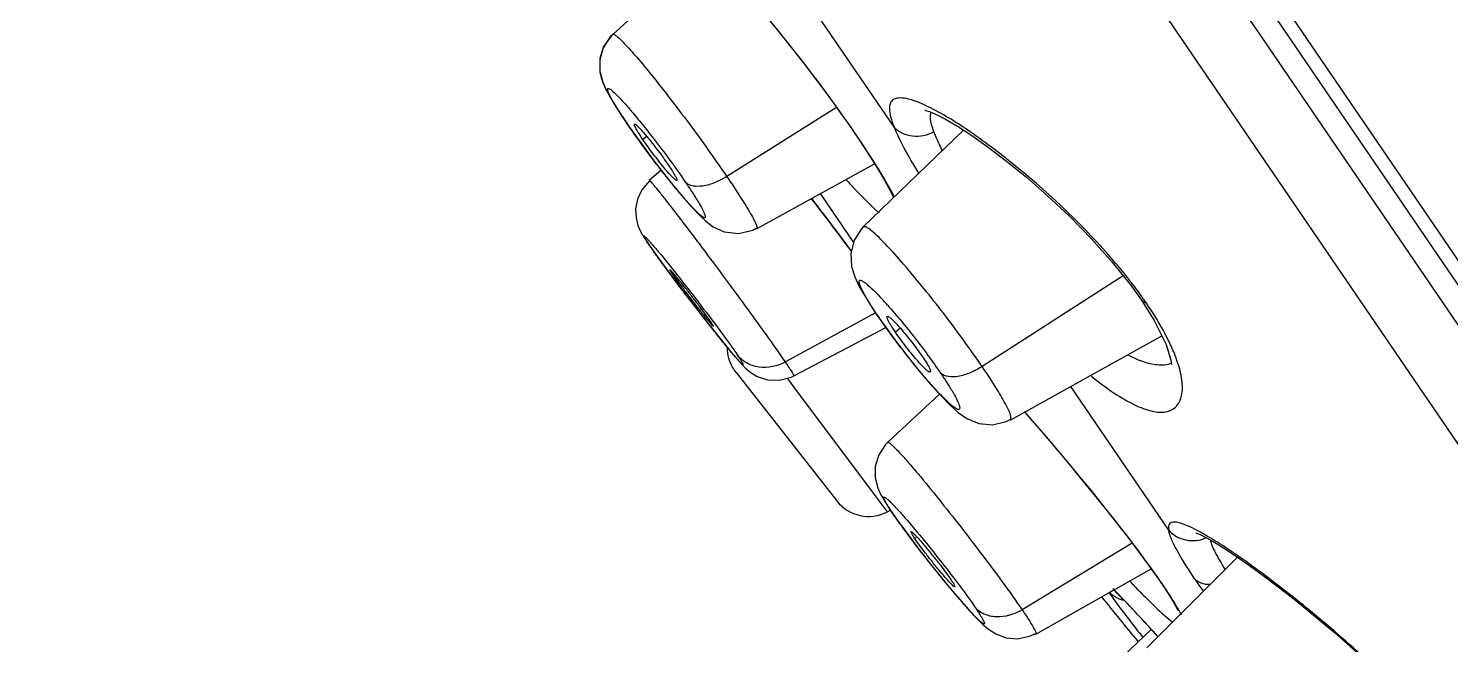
# Model space of a CAD drawing. Extents: x 0 to 1693, y 0 to 1240.
# Drawn here: x 1181.8 to 1199.37, y 627.68 to 635.29 of the extents above; entities that cross this region are included whole.
import ezdxf

# ---------------------------------------------------------------- set-up
doc = ezdxf.new("R2010")
doc.units = 0
doc.header["$LTSCALE"] = 14
doc.header["$MEASUREMENT"] = 0
doc.layers.add('DEF_LAYER_ASSEM_MEMBER', color=7, linetype='CONTINUOUS')

msp = doc.modelspace()

# ---------------------------------------------------------------- linework, layer by layer
at = {"layer": 'DEF_LAYER_ASSEM_MEMBER', "color": 9, "linetype": 'Continuous'}
for p, q in [((1211.183, 615.22), (1167.334, 679.564)), ((1209.948, 616.233), (1167.825, 678.045)), ((1167.388, 677.207), (1209.008, 616.133)), ((1192.495, 634.063), (1190.575, 636.88)), ((1191.78, 634.313), (1190.425, 633.459)), ((1189.198, 634.107), (1189.184, 634.125)), ((1192.027, 633.969), (1192.007, 633.99)), ((1192.027, 633.969), (1192.011, 633.991)), ((1189.437, 633.953), (1189.39, 633.915)), ((1191.58, 633.247), (1191.99, 632.645)), ((1191.841, 632.7), (1191.748, 632.823)), ((1189.465, 632.615), (1189.448, 632.638)), ((1191.875, 632.654), (1191.841, 632.7)), ((1191.964, 632.537), (1191.875, 632.654)), ((1189.761, 632.269), (1189.75, 632.26)), ((1195.321, 632.234), (1193.578, 631.113)), ((1189.922, 631.995), (1189.912, 632.007)), ((1195.614, 631.886), (1195.548, 631.931)), ((1192.264, 631.777), (1191.149, 631.168)), ((1192.3, 631.725), (1192.28, 631.748)), ((1192.566, 631.587), (1192.507, 631.537)), ((1191.188, 630.95), (1191.173, 630.97)), ((1191.253, 630.863), (1191.188, 630.95)), ((1192.263, 629.514), (1191.253, 630.863)), ((1195.884, 629.089), (1194.674, 630.865)), ((1192.373, 629.368), (1192.263, 629.514)), ((1192.41, 629.318), (1192.373, 629.368)), ((1192.478, 629.295), (1192.456, 629.323)), ((1192.766, 629), (1192.749, 628.985)), ((1195.434, 628.93), (1194.072, 628.108)), ((1195.818, 628.406), (1195.789, 628.44)), ((1195.751, 627.776), (1195.716, 627.815))]:
    msp.add_line(p, q, dxfattribs=at)
at = {"layer": 'DEF_LAYER_ASSEM_MEMBER', "color": 7, "linetype": 'Continuous'}
for p, q in [((1210.828, 615.435), (1167.405, 679.156)), ((1190.18, 636.271), (1189.017, 635.214)), ((1188.981, 634.443), (1189.049, 634.33)), ((1189.048, 634.332), (1189.134, 634.199)), ((1189.135, 634.198), (1189.184, 634.125)), ((1189.184, 634.125), (1189.252, 634.026)), ((1189.252, 634.026), (1189.386, 633.84)), ((1191.968, 634.047), (1192.007, 633.99)), ((1192.007, 633.99), (1192.035, 633.949)), ((1193.349, 634.032), (1192.111, 632.836)), ((1189.386, 633.84), (1189.524, 633.654)), ((1192.035, 633.949), (1192.138, 633.794)), ((1189.524, 633.654), (1189.66, 633.478)), ((1190.794, 632.814), (1192.25, 633.617)), ((1189.614, 633.538), (1189.468, 633.411)), ((1189.66, 633.478), (1189.788, 633.319)), ((1189.472, 633.406), (1189.471, 633.406)), ((1189.788, 633.319), (1189.902, 633.183)), ((1191.47, 633.187), (1191.8, 632.754)), ((1190.794, 632.814), (1190.793, 632.813)), ((1191.8, 632.754), (1191.963, 632.536)), ((1189.448, 632.638), (1189.469, 632.608)), ((1189.618, 632.4), (1189.707, 632.28)), ((1195.187, 632.401), (1195.423, 632.105)), ((1189.65, 632.357), (1189.8, 632.156)), ((1195.423, 632.105), (1195.548, 631.931)), ((1195.548, 631.931), (1195.705, 631.681)), ((1195.548, 631.931), (1195.548, 631.931)), ((1192.222, 631.836), (1192.28, 631.748)), ((1192.28, 631.748), (1192.28, 631.748)), ((1192.28, 631.748), (1192.363, 631.63)), ((1195.705, 631.681), (1195.851, 631.385)), ((1190.259, 631.561), (1190.339, 631.462)), ((1191.254, 630.998), (1192.388, 631.595)), ((1192.363, 631.63), (1192.512, 631.425)), ((1192.512, 631.425), (1192.666, 631.226)), ((1193.932, 630.452), (1195.799, 631.491)), ((1195.851, 631.385), (1195.911, 631.192)), ((1192.666, 631.226), (1192.815, 631.042)), ((1195.911, 631.192), (1195.919, 631.136)), ((1190.539, 631.039), (1191.784, 629.452)), ((1192.815, 631.042), (1192.954, 630.879)), ((1193.053, 630.771), (1192.414, 630.176)), ((1193.927, 630.457), (1193.928, 630.458)), ((1194.105, 630.548), (1194.17, 630.475)), ((1192.414, 630.176), (1192.414, 630.176)), ((1192.448, 629.338), (1192.41, 629.318)), ((1192.456, 629.324), (1192.525, 629.224)), ((1192.456, 629.323), (1192.456, 629.324)), ((1192.525, 629.224), (1192.656, 629.045)), ((1192.656, 629.045), (1192.798, 628.857)), ((1196.734, 628.757), (1195.615, 627.638)), ((1194.244, 627.808), (1195.666, 628.615)), ((1193.083, 628.497), (1193.214, 628.339)), ((1193.214, 628.339), (1193.331, 628.201)), ((1195.668, 627.866), (1194.633, 626.885)), ((1195.591, 627.95), (1195.751, 627.775)), ((1194.176, 627.785), (1194.24, 627.815))]:
    msp.add_line(p, q, dxfattribs=at)
for points in [[(1189.955, 636.499), (1190.044, 636.411), (1190.144, 636.309), (1190.254, 636.193), (1190.372, 636.064), (1190.499, 635.922), (1190.634, 635.768), (1190.775, 635.602), (1190.921, 635.426), (1191.072, 635.241), (1191.226, 635.048), (1191.38, 634.85), (1191.534, 634.648), (1191.684, 634.446), (1191.83, 634.244), (1191.968, 634.047)], [(1189.017, 635.214), (1188.985, 635.182), (1188.897, 635.05), (1188.855, 634.899), (1188.858, 634.748), (1188.89, 634.628), (1188.932, 634.534)], [(1189.017, 635.214), (1188.995, 635.192), (1188.904, 635.064), (1188.857, 634.915), (1188.856, 634.76), (1188.888, 634.635), (1188.93, 634.539), (1188.983, 634.44)], [(1192.877, 634.277), (1192.873, 634.277), (1192.879, 634.275), (1192.928, 634.26), (1193.012, 634.225), (1193.128, 634.166), (1193.274, 634.081), (1193.45, 633.967), (1193.654, 633.823), (1193.88, 633.65), (1194.127, 633.449), (1194.388, 633.22), (1194.658, 632.967), (1194.928, 632.691), (1195.187, 632.401)], [(1192.138, 633.794), (1192.229, 633.652), (1192.307, 633.525), (1192.373, 633.412), (1192.427, 633.315), (1192.469, 633.234), (1192.485, 633.198)], [(1189.471, 633.406), (1189.375, 633.294), (1189.321, 633.179), (1189.298, 633.059), (1189.304, 632.947), (1189.328, 632.853), (1189.356, 632.787)], [(1189.902, 633.183), (1190.002, 633.071), (1190.087, 632.981), (1190.165, 632.907), (1190.257, 632.839), (1190.394, 632.777), (1190.569, 632.756), (1190.745, 632.797), (1190.79, 632.819)], [(1189.356, 632.787), (1189.381, 632.742), (1189.407, 632.701), (1189.44, 632.651), (1189.448, 632.638)], [(1192.111, 632.837), (1192.088, 632.812), (1191.997, 632.672), (1191.956, 632.509), (1191.966, 632.347), (1192.005, 632.22), (1192.058, 632.107), (1192.129, 631.983), (1192.222, 631.836)], [(1189.469, 632.608), (1189.538, 632.511), (1189.65, 632.357)], [(1189.472, 632.604), (1189.478, 632.595), (1189.557, 632.484)], [(1189.8, 632.156), (1189.895, 632.03), (1189.99, 631.906), (1190.084, 631.785)], [(1190.084, 631.785), (1190.174, 631.67), (1190.259, 631.561)], [(1190.339, 631.462), (1190.412, 631.372), (1190.476, 631.294), (1190.531, 631.229), (1190.578, 631.176), (1190.617, 631.133), (1190.656, 631.093), (1190.71, 631.046)], [(1190.71, 631.046), (1190.802, 630.99), (1190.929, 630.948), (1191.073, 630.943), (1191.22, 630.981), (1191.255, 630.998)], [(1192.954, 630.879), (1193.078, 630.744), (1193.186, 630.634), (1193.285, 630.545), (1193.392, 630.471), (1193.537, 630.41), (1193.707, 630.392), (1193.876, 630.432), (1193.927, 630.457)], [(1194.17, 630.475), (1194.313, 630.309), (1194.461, 630.136), (1194.613, 629.956), (1194.767, 629.771), (1194.921, 629.583), (1195.074, 629.393), (1195.224, 629.203), (1195.369, 629.015), (1195.507, 628.833), (1195.635, 628.66)], [(1192.414, 630.176), (1192.387, 630.148), (1192.302, 630.021), (1192.259, 629.881), (1192.258, 629.74), (1192.287, 629.62), (1192.324, 629.537), (1192.367, 629.461)], [(1192.367, 629.461), (1192.424, 629.372), (1192.456, 629.323)], [(1196.221, 629.055), (1196.218, 629.056), (1196.228, 629.053), (1196.271, 629.036), (1196.342, 629), (1196.44, 628.946), (1196.561, 628.872), (1196.705, 628.778), (1196.869, 628.664), (1197.052, 628.53), (1197.254, 628.378), (1197.469, 628.209), (1197.694, 628.026), (1197.927, 627.829), (1198.166, 627.619), (1198.407, 627.398), (1198.645, 627.167), (1198.873, 626.931)], [(1192.798, 628.857), (1192.943, 628.672), (1193.083, 628.497)], [(1195.635, 628.66), (1195.749, 628.498), (1195.789, 628.44)], [(1195.205, 628.353), (1195.235, 628.323), (1195.286, 628.272), (1195.348, 628.209)], [(1195.789, 628.44), (1195.806, 628.416), (1195.876, 628.309)], [(1193.331, 628.201), (1193.432, 628.088), (1193.515, 627.998), (1193.587, 627.927)], [(1195.348, 628.209), (1195.419, 628.134), (1195.5, 628.048), (1195.591, 627.95)], [(1195.876, 628.309), (1195.929, 628.223), (1195.968, 628.156)], [(1195.968, 628.156), (1195.991, 628.111), (1195.999, 628.094)], [(1193.587, 627.927), (1193.657, 627.867), (1193.748, 627.809), (1193.876, 627.762), (1194.022, 627.75), (1194.176, 627.785)]]:
    msp.add_lwpolyline(points, dxfattribs=at)
at = {"layer": 'DEF_LAYER_ASSEM_MEMBER', "color": 9, "linetype": 'Continuous'}
for centre, radius, start, end in [((1195.562, 638.444), 7.7, 214.0861, 214.2737), ((1124.457, 581.863), 84.41, 37.13626, 37.44811), ((1194.336, 635.311), 3.068, 227.6081, 227.7749), ((1194.14, 635.095), 2.776, 227.7628, 228.6539), ((1191.267, 628.926), 5.259, 35.0361, 37.734), ((1188.718, 628.591), 4.939, 41.6243, 42.8841), ((1191.748, 629.266), 4.67, 34.1246, 35.0191), ((1197.262, 635.107), 6.005, 213.9669, 214.2748), ((1194.435, 630.645), 1.642, 17.8861, 18.7737), ((1196.178, 629.376), 0.415, 280.5059, 293.6143), ((1192.149, 625.252), 4.357, 44.6731, 45.6373), ((1189.487, 624.095), 7.659, 34.2568, 34.5458), ((1202.886, 633.047), 8.088, 214.3327, 215.5783), ((1169.493, 603.913), 35.482, 42.3485, 42.6194), ((1196.819, 629.107), 1.454, 231.0703, 232.4362)]:
    msp.add_arc(centre, radius, start, end, dxfattribs=at)
at = {"layer": 'DEF_LAYER_ASSEM_MEMBER', "color": 7, "linetype": 'Continuous'}
for centre, radius, start, end in [((1192.177, 629.761), 0.5, 218.1505, 297.7627), ((1273, 691.326), 100.26, 218.97316, 219.3815)]:
    msp.add_arc(centre, radius, start, end, dxfattribs=at)
at = {"layer": 'DEF_LAYER_ASSEM_MEMBER', "color": 9, "linetype": 'Continuous'}
for points, start_tangent, end_tangent in [([(1226.238, 632.363), (1224.242, 635.315), (1222.022, 638.704), (1219.601, 642.464), (1216.919, 646.469), (1213.958, 650.606), (1210.752, 654.791), (1207.382, 658.971), (1203.935, 663.101), (1197.067, 670.973), (1190.636, 677.945), (1181.141, 687.88)], (-0.544815, 0.838556), (-0.694865, 0.71914)), ([(1192.011, 633.991), (1190.927, 635.425), (1190.375, 636.067), (1189.917, 636.546)], (-0.564729, 0.825276), (-0.721428, 0.69249)), ([(1189.018, 635.214), (1189.035, 635.212), (1189.067, 635.191), (1189.114, 635.149), (1189.174, 635.087), (1189.333, 634.908), (1189.531, 634.668), (1189.754, 634.383), (1189.988, 634.073), (1190.217, 633.757), (1190.425, 633.459)], (0.749152, 0.662398), (0.562968, -0.826479)), ([(1189.066, 634.31), (1189.006, 634.411), (1188.984, 634.452), (1188.968, 634.486), (1188.957, 634.512), (1188.952, 634.532), (1188.954, 634.543), (1188.961, 634.547), (1188.974, 634.543), (1188.992, 634.532), (1189.045, 634.485), (1189.209, 634.31)], (-0.527319, 0.849667), (0.656029, -0.754736)), ([(1192.948, 634.304), (1192.669, 634.415), (1192.568, 634.429), (1192.494, 634.414), (1192.449, 634.371), (1192.434, 634.298), (1192.449, 634.195), (1192.495, 634.063)], (-0.892946, 0.450164), (0.380843, -0.92464)), ([(1189.184, 634.128), (1189.152, 634.177), (1189.066, 634.31)], (-0.560427, 0.828204), (-0.527319, 0.849667)), ([(1189.209, 634.31), (1189.249, 634.263), (1189.38, 634.105)], (0.656029, -0.754736), (0.628611, -0.77772)), ([(1192.983, 634.009), (1192.964, 634.066), (1192.941, 634.205)], (-0.353302, 0.935509), (0.037992, 0.999278)), ([(1192.941, 634.205), (1192.95, 634.257)], (0.037992, 0.999278), (0.332041, 0.943265)), ([(1195.206, 632.415), (1194.012, 633.572), (1193.433, 634.01), (1192.948, 634.304)], (-0.650513, 0.759495), (-0.892946, 0.450164)), ([(1189.916, 633.386), (1190.004, 633.254), (1190.074, 633.141), (1190.124, 633.052), (1190.152, 632.99), (1190.158, 632.969), (1190.158, 632.956), (1190.153, 632.95), (1190.142, 632.952), (1190.125, 632.961), (1190.102, 632.978), (1190.075, 633.003), (1190.042, 633.034), (1189.964, 633.118), (1189.869, 633.225), (1189.763, 633.353), (1189.648, 633.496), (1189.412, 633.806), (1189.198, 634.107)], (0.563138, -0.826363), (-0.563136, 0.826364)), ([(1189.38, 634.105), (1189.518, 633.93), (1189.916, 633.386)], (0.628611, -0.77772), (0.563138, -0.826363)), ([(1192.498, 633.201), (1192.412, 633.36), (1192.027, 633.969)], (-0.454621, 0.890685), (-0.562874, 0.826543)), ([(1192.983, 634.009), (1192.72, 633.955), (1192.495, 634.063)], (-0.875168, -0.48382), (-0.686718, 0.726924)), ([(1192.796, 633.502), (1192.7, 633.662), (1192.495, 634.063)], (-0.529425, 0.848357), (-0.383951, 0.923354)), ([(1192.983, 634.009), (1193.003, 633.957), (1193.086, 633.781)], (0.347071, -0.937839), (0.460833, -0.887487)), ([(1190.425, 633.459), (1190.278, 633.383), (1190.126, 633.341), (1189.916, 633.386)], (-0.846166, -0.532919), (-0.705221, 0.708988)), ([(1190.425, 633.459), (1190.596, 633.201), (1190.72, 632.999), (1190.761, 632.924), (1190.787, 632.867), (1190.798, 632.83), (1190.794, 632.814)], (0.563207, -0.826316), (-0.875516, -0.483189)), ([(1191.149, 631.168), (1190.728, 631.762), (1190.446, 632.146), (1190.156, 632.537), (1190.016, 632.722), (1189.887, 632.892), (1189.771, 633.043), (1189.672, 633.17), (1189.591, 633.272), (1189.53, 633.346), (1189.507, 633.373), (1189.49, 633.391), (1189.478, 633.403), (1189.472, 633.406)], (-0.561883, 0.827216), (-0.978703, -0.205283)), ([(1191.903, 633.415), (1192.003, 633.307), (1192.267, 633.045)], (0.676792, -0.736174), (0.738556, -0.674192)), ([(1193.578, 631.113), (1193.134, 631.727), (1192.893, 632.035), (1192.661, 632.316), (1192.453, 632.552), (1192.284, 632.725), (1192.169, 632.821), (1192.132, 632.839), (1192.111, 632.837)], (-0.562842, 0.826564), (-0.724332, -0.689452)), ([(1189.465, 632.615), (1189.436, 632.659), (1189.414, 632.693), (1189.402, 632.716), (1189.399, 632.723), (1189.399, 632.727), (1189.4, 632.728), (1189.404, 632.726), (1189.41, 632.722), (1189.418, 632.715), (1189.44, 632.692), (1189.47, 632.659)], (-0.563138, 0.826363), (0.664702, -0.747108)), ([(1189.576, 632.458), (1189.544, 632.502), (1189.465, 632.615)], (-0.585997, 0.810313), (-0.563138, 0.826363)), ([(1189.47, 632.659), (1189.493, 632.633), (1189.579, 632.532)], (0.664702, -0.747108), (0.638818, -0.769358)), ([(1189.912, 632.007), (1189.82, 632.129), (1189.576, 632.458)], (-0.606955, 0.794736), (-0.585997, 0.810313)), ([(1189.579, 632.532), (1190.106, 631.865), (1190.371, 631.513), (1190.558, 631.251)], (0.638818, -0.769358), (0.563141, -0.826361)), ([(1195.426, 632.145), (1195.373, 632.212), (1195.207, 632.414)], (-0.611187, 0.791486), (-0.65176, 0.758425)), ([(1192.167, 631.93), (1192.109, 632.033), (1192.088, 632.075), (1192.073, 632.11), (1192.064, 632.138), (1192.06, 632.159), (1192.063, 632.172), (1192.072, 632.177), (1192.087, 632.174), (1192.107, 632.164), (1192.165, 632.121), (1192.337, 631.952)], (-0.516979, 0.855998), (0.680949, -0.732331)), ([(1190.558, 631.251), (1190.591, 631.201), (1190.614, 631.164), (1190.621, 631.151), (1190.625, 631.142), (1190.627, 631.137), (1190.625, 631.135), (1190.621, 631.137), (1190.613, 631.143), (1190.59, 631.165), (1190.556, 631.203), (1190.512, 631.254), (1190.458, 631.317), (1190.396, 631.392), (1190.252, 631.572), (1189.922, 631.995)], (0.563141, -0.826361), (-0.607366, 0.794422)), ([(1192.282, 631.752), (1192.25, 631.8), (1192.167, 631.93)], (-0.558693, 0.829375), (-0.516979, 0.855998)), ([(1192.41, 631.871), (1192.747, 631.465), (1193.066, 631.029)], (0.664683, -0.747125), (0.563138, -0.826363)), ([(1195.896, 631.402), (1195.839, 631.516), (1195.614, 631.886)], (-0.424596, 0.905383), (-0.565432, 0.824795)), ([(1193.066, 631.029), (1193.154, 630.896), (1193.224, 630.781), (1193.272, 630.69), (1193.298, 630.626), (1193.302, 630.604), (1193.3, 630.589), (1193.293, 630.582), (1193.28, 630.583), (1193.261, 630.591), (1193.236, 630.607), (1193.206, 630.63), (1193.172, 630.66), (1193.088, 630.741), (1192.989, 630.846), (1192.878, 630.972), (1192.759, 631.114), (1192.517, 631.423), (1192.3, 631.725)], (0.563138, -0.826363), (-0.563141, 0.826361)), ([(1195.99, 631.174), (1195.971, 631.228), (1195.897, 631.4)], (-0.321757, 0.946822), (-0.427916, 0.903819)), ([(1191.149, 631.168), (1190.823, 631.105), (1190.67, 631.156), (1190.558, 631.251)], (-0.877723, -0.479169), (-0.625185, 0.780476)), ([(1191.255, 630.998), (1191.254, 631.002), (1191.25, 631.012), (1191.242, 631.026), (1191.231, 631.045), (1191.197, 631.098), (1191.149, 631.168)], (0.539278, 0.842128), (-0.563456, 0.826146)), ([(1195.81, 631.129), (1195.72, 631.134), (1195.392, 631.247)], (-0.999063, -0.043276), (-0.890837, 0.454324)), ([(1195.923, 631.153), (1195.898, 631.144), (1195.81, 631.129)], (-0.920741, -0.390175), (-0.999063, -0.043276)), ([(1193.578, 631.113), (1193.432, 631.035), (1193.28, 630.99), (1193.066, 631.029)], (-0.840905, -0.541183), (-0.740208, 0.672378)), ([(1193.928, 630.458), (1193.935, 630.478), (1193.928, 630.518), (1193.867, 630.651), (1193.749, 630.853), (1193.578, 631.113)], (0.804574, 0.593853), (-0.563875, 0.82586)), ([(1194.929, 630.993), (1195.211, 630.784), (1195.463, 630.639), (1195.678, 630.561), (1195.848, 630.553), (1195.969, 630.611), (1196.038, 630.732), (1196.05, 630.913), (1195.998, 631.15)], (0.777086, -0.629395), (-0.30705, 0.951693)), ([(1195.796, 628.438), (1195.043, 629.434), (1194.102, 630.555)], (-0.567031, 0.823697), (-0.65966, 0.751564)), ([(1192.414, 630.176), (1192.434, 630.169), (1192.475, 630.134), (1192.536, 630.073), (1192.615, 629.987), (1192.71, 629.878), (1192.82, 629.748), (1193.073, 629.437), (1193.35, 629.086), (1193.625, 628.725), (1194.072, 628.108)], (0.733861, 0.6793), (0.562909, -0.826519)), ([(1192.478, 629.295), (1192.426, 629.374), (1192.388, 629.435), (1192.367, 629.477), (1192.363, 629.49), (1192.363, 629.498), (1192.367, 629.501), (1192.375, 629.499), (1192.387, 629.491), (1192.404, 629.478), (1192.448, 629.437), (1192.506, 629.376)], (-0.563136, 0.826364), (0.683917, -0.72956)), ([(1192.614, 629.103), (1192.576, 629.156), (1192.478, 629.295)], (-0.590835, 0.806793), (-0.563136, 0.826364)), ([(1192.506, 629.376), (1192.534, 629.347), (1192.626, 629.243)], (0.683917, -0.72956), (0.65842, -0.752651)), ([(1192.626, 629.243), (1193.09, 628.679), (1193.495, 628.134)], (0.65842, -0.752651), (0.563138, -0.826363)), ([(1193.495, 628.134), (1193.55, 628.05), (1193.588, 627.987), (1193.599, 627.965), (1193.606, 627.948), (1193.608, 627.937), (1193.605, 627.932), (1193.597, 627.933), (1193.585, 627.941), (1193.547, 627.972), (1193.491, 628.027), (1193.42, 628.103), (1193.336, 628.198), (1193.24, 628.31), (1193.028, 628.567), (1192.614, 629.103)], (0.563138, -0.826363), (-0.590835, 0.806793)), ([(1196.327, 629.036), (1196.123, 629.142), (1196.042, 629.173), (1195.978, 629.189), (1195.897, 629.173), (1195.884, 629.089)], (-0.86692, 0.498447), (0.184498, -0.982833)), ([(1195.884, 629.089), (1196.048, 628.983), (1196.254, 628.968)], (0.676288, -0.736638), (0.983398, 0.18146)), ([(1196.207, 628.486), (1195.983, 628.849), (1195.917, 628.985), (1195.884, 629.089)], (-0.562398, 0.826867), (-0.193651, 0.981071)), ([(1199.081, 626.729), (1198.399, 627.424), (1197.636, 628.09), (1196.91, 628.652), (1196.327, 629.036)], (-0.659093, 0.752062), (-0.86692, 0.498447)), ([(1196.394, 628.975), (1196.457, 628.818), (1196.577, 628.61)], (0.258104, -0.966117), (0.536301, -0.844027)), ([(1195.402, 628.462), (1195.457, 628.404), (1195.612, 628.246)], (0.687074, -0.726587), (0.708831, -0.705378)), ([(1195.999, 628.12), (1195.963, 628.182), (1195.817, 628.406)], (-0.496376, 0.868108), (-0.562613, 0.82672)), ([(1196.207, 628.485), (1196.246, 628.457), (1196.399, 628.422)], (0.74046, -0.672101), (0.999824, 0.018735)), ([(1195.142, 628.325), (1195.217, 628.22), (1195.566, 627.765)], (0.569384, -0.822072), (0.619406, -0.785071)), ([(1195.327, 628.224), (1195.276, 628.24), (1195.15, 628.321)], (-0.973683, 0.227905), (-0.708255, 0.705956)), ([(1195.603, 627.938), (1195.499, 628.05), (1195.247, 628.315)], (-0.677195, 0.735803), (-0.703565, 0.71063)), ([(1195.612, 628.246), (1195.696, 628.163), (1195.906, 627.976)], (0.708831, -0.705378), (0.778276, -0.627922)), ([(1194.072, 628.108), (1193.752, 628.02), (1193.602, 628.055), (1193.495, 628.134)], (-0.856238, -0.516581), (-0.658954, 0.752183)), ([(1194.072, 628.108), (1194.154, 627.985), (1194.21, 627.893), (1194.241, 627.833), (1194.246, 627.816), (1194.244, 627.808)], (0.56323, -0.8263), (-0.778487, -0.627661)), ([(1196.042, 628.04), (1196.033, 628.059), (1195.999, 628.12)], (-0.449423, 0.893319), (-0.496376, 0.868108))]:
    msp.add_spline(points, degree=3, dxfattribs=dict(at, start_tangent=start_tangent, end_tangent=end_tangent))
at = {"layer": 'DEF_LAYER_ASSEM_MEMBER', "color": 7, "linetype": 'Continuous'}
for points, start_tangent, end_tangent in [([(1189.39, 633.915), (1189.341, 633.989), (1189.306, 634.048), (1189.286, 634.088), (1189.284, 634.105)], (-0.563136, 0.826364), (0.739999, 0.672608)), ([(1189.284, 634.105), (1189.3, 634.1), (1189.332, 634.071), (1189.38, 634.02), (1189.439, 633.951), (1189.506, 633.868), (1189.576, 633.777), (1189.705, 633.598)], (0.739999, 0.672608), (0.563138, -0.826363)), ([(1189.807, 633.411), (1189.791, 633.417), (1189.758, 633.447), (1189.71, 633.498), (1189.651, 633.567), (1189.586, 633.649), (1189.517, 633.738), (1189.39, 633.915)], (-0.875166, -0.483823), (-0.563136, 0.826364)), ([(1189.705, 633.598), (1189.754, 633.523), (1189.789, 633.465), (1189.807, 633.427), (1189.807, 633.411)], (0.563138, -0.826363), (-0.875166, -0.483823)), ([(1189.722, 632.307), (1189.723, 632.304), (1189.728, 632.294), (1189.737, 632.28), (1189.75, 632.26)], (-0.743828, -0.668371), (0.563138, -0.826363)), ([(1190.22, 631.675), (1190.087, 631.857), (1190.003, 631.967), (1189.919, 632.076), (1189.842, 632.172), (1189.808, 632.213), (1189.78, 632.247), (1189.756, 632.274), (1189.739, 632.293), (1189.727, 632.305), (1189.722, 632.307)], (-0.578062, 0.815993), (-0.743828, -0.668371)), ([(1189.75, 632.26), (1189.876, 632.086), (1189.96, 631.975), (1190.047, 631.863), (1190.128, 631.76), (1190.164, 631.716), (1190.196, 631.678), (1190.222, 631.647), (1190.242, 631.624), (1190.256, 631.61), (1190.262, 631.606)], (0.563138, -0.826363), (0.899761, 0.436382)), ([(1192.507, 631.537), (1192.459, 631.611), (1192.424, 631.671), (1192.406, 631.712), (1192.405, 631.731)], (-0.563141, 0.826361), (0.721418, 0.6925)), ([(1192.405, 631.731), (1192.423, 631.727), (1192.458, 631.701), (1192.508, 631.651), (1192.569, 631.584), (1192.71, 631.413), (1192.841, 631.233)], (0.721418, 0.6925), (0.563138, -0.826363)), ([(1190.262, 631.606), (1190.261, 631.612), (1190.253, 631.626), (1190.239, 631.648), (1190.22, 631.675)], (0.899761, 0.436382), (-0.564968, 0.825113)), ([(1192.939, 631.043), (1192.92, 631.048), (1192.884, 631.076), (1192.834, 631.126), (1192.773, 631.193), (1192.705, 631.273), (1192.635, 631.361), (1192.507, 631.537)], (-0.872565, -0.488499), (-0.563141, 0.826361)), ([(1190.539, 631.039), (1190.497, 631.102), (1190.433, 631.339)], (-0.617096, 0.786888), (-0.019492, 0.99981)), ([(1192.841, 631.233), (1192.89, 631.159), (1192.924, 631.1), (1192.94, 631.06), (1192.939, 631.043)], (0.563138, -0.826363), (-0.872565, -0.488499)), ([(1192.749, 628.985), (1192.726, 629.021), (1192.709, 629.048), (1192.701, 629.066), (1192.7, 629.075)], (-0.563136, 0.826364), (0.731669, 0.681661)), ([(1192.7, 629.075), (1192.706, 629.073), (1192.718, 629.064), (1192.737, 629.046), (1192.76, 629.022), (1192.822, 628.954), (1192.897, 628.864), (1192.98, 628.762), (1193.063, 628.657), (1193.196, 628.475)], (0.731669, 0.681661), (0.563138, -0.826363)), ([(1193.243, 628.389), (1193.236, 628.391), (1193.223, 628.401), (1193.205, 628.419), (1193.181, 628.444), (1193.119, 628.512), (1193.044, 628.601), (1192.962, 628.702), (1192.88, 628.806), (1192.749, 628.985)], (-0.869061, -0.494704), (-0.563136, 0.826364)), ([(1193.196, 628.475), (1193.22, 628.44), (1193.235, 628.413), (1193.243, 628.397), (1193.243, 628.389)], (0.563138, -0.826363), (-0.869061, -0.494704))]:
    msp.add_spline(points, degree=3, dxfattribs=dict(at, start_tangent=start_tangent, end_tangent=end_tangent))

doc.saveas('drawing.dxf')
